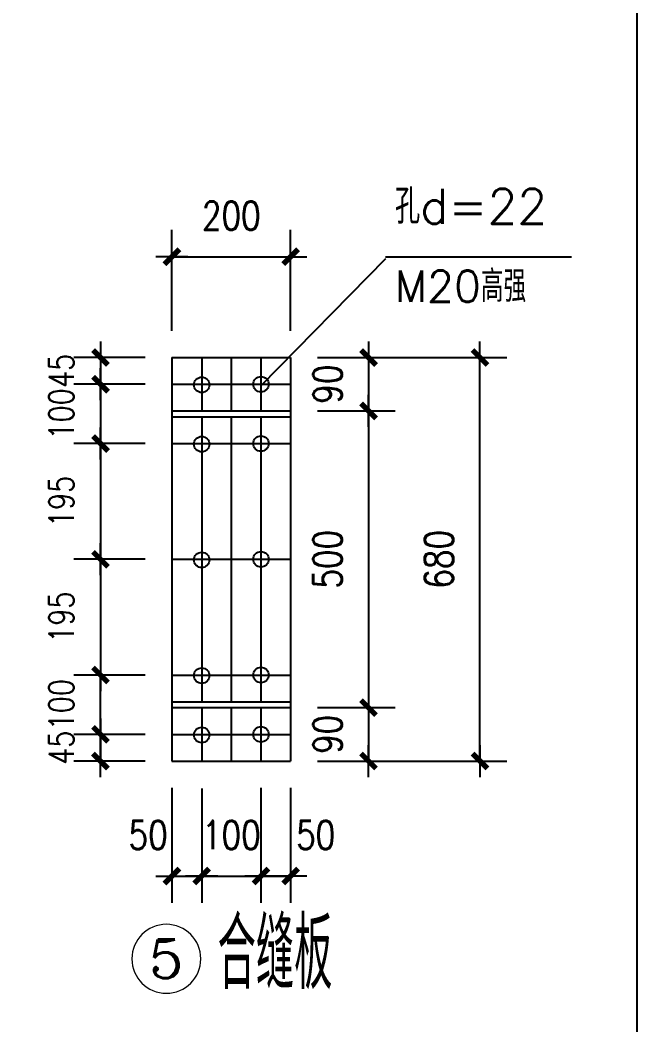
# Model space of a CAD drawing. Header units: millimetres. Extents: x 2451220 to 4527627, y -5186613 to -1639140.
# Drawn here: x 2510313 to 2512391, y -1716630 to -1713244 of the extents above; entities that cross this region are included whole.
import ezdxf
from ezdxf.enums import TextEntityAlignment as Align

# ---------------------------------------------------------------- set-up
doc = ezdxf.new("R2010")
doc.units = ezdxf.units.MM
doc.header["$LTSCALE"] = 1000
doc.header["$PDMODE"] = 34
doc.linetypes.add('CENTER', pattern=[50.8, 31.75, -6.35, 6.35, -6.35])
doc.layers.add('轴线层', color=1, linetype='CENTER', lineweight=15)
doc.layers.add('钢架', color=7, linetype='Continuous', lineweight=25)
doc.styles.add('COMPLEX', font='COMPLEX')
doc.styles.add('DIM_FONT', font='simplex.shx', dxfattribs={"width": 0.8, "bigfont": 'hztxt.shx'})
doc.styles.add('hz', font='gbenor.shx', dxfattribs={"width": 0.75, "height": 100, "bigfont": 'gbcbig.shx'})
doc.styles.get("Standard").update_dxf_attribs({"font": 'txt', "bigfont": 'gbcbig.shx'})
doc.dimstyles.new('WGH(2)', dxfattribs={"dimscale": 1.2, "dimtxt": 100, "dimasz": 0.5, "dimexe": 75, "dimexo": 75, "dimgap": 75, "dimtad": 1, "dimdec": 0, "dimlfac": 0.5, "dimzin": 0, "dimdsep": 46, "dimtxsty": 'DIM_FONT', "dimblk1": '_DIMX', "dimblk2": '_DIMX', "dimsah": 1, "dimcen": 0.09, "dimclrd": 3, "dimclre": 3, "dimclrt": 7, "dimadec": 0, "dimazin": 0, "dimtfac": 1, "dimtdec": 0, "dimtix": 1, "dimtmove": 2, "dimatfit": 3, "dimldrblk": '_DIMX', "dimfxl": 1, "dimtolj": 1, "dimtzin": 0, "dimarcsym": 0})

# ---------------------------------------------------------------- blocks, each defined once
blk = doc.blocks.new('_DIMX')
blk.add_line((-150, 0), (150, 0))
at = {"const_width": 50}
blk.add_lwpolyline([(-70, -70), (70, 70)], dxfattribs=at)
blk = doc.blocks.new('*D2589')
at = {"color": 3, "lineweight": -2}
for p, q in [((2510734.6, -1714381.2), (2510493.8, -1714381.2)), ((2510583.8, -1714380.8), (2510583.8, -1714380.5)), ((2510583.8, -1714381.2), (2510583.8, -1714471.2)), ((2510734.6, -1714471.2), (2510493.8, -1714471.2)), ((2510583.8, -1714471.5), (2510583.8, -1714471.9))]:
    blk.add_line(p, q, dxfattribs=at)
at = {"layer": 'Defpoints', "color": 0}
for p in [(2510824.6, -1714381.2), (2510583.8, -1714471.2), (2510824.6, -1714471.2)]:
    blk.add_point(p, dxfattribs=at)
at = {"color": 3, "lineweight": -2, "xscale": 0.36, "yscale": 0.36, "zscale": 0.36}
for p, rotation in [((2510583.8, -1714381.2), 270), ((2510583.8, -1714471.2), 90)]:
    blk.add_blockref('_DIMX', p, dxfattribs=dict(at, rotation=rotation))
at = {"color": 7, "insert": (2510451.8, -1714426.2), "char_height": 84, "attachment_point": 5, "rotation": 90, "style": 'DIM_FONT'}
blk.add_mtext('\\A1;45', dxfattribs=at)
blk = doc.blocks.new('*D2590')
at = {"color": 3, "lineweight": -2}
for p, q in [((2510644.6, -1714471.2), (2510493.8, -1714471.2)), ((2510583.8, -1714470.8), (2510583.8, -1714470.5)), ((2510583.8, -1714471.2), (2510583.8, -1714671.2)), ((2510734.6, -1714671.2), (2510493.8, -1714671.2)), ((2510583.8, -1714671.5), (2510583.8, -1714671.9))]:
    blk.add_line(p, q, dxfattribs=at)
at = {"layer": 'Defpoints', "color": 0}
for p in [(2510734.6, -1714471.2), (2510583.8, -1714671.2), (2510824.6, -1714671.2)]:
    blk.add_point(p, dxfattribs=at)
at = {"color": 3, "lineweight": -2, "xscale": 0.36, "yscale": 0.36, "zscale": 0.36}
for p, rotation in [((2510583.8, -1714471.2), 270), ((2510583.8, -1714671.2), 90)]:
    blk.add_blockref('_DIMX', p, dxfattribs=dict(at, rotation=rotation))
at = {"color": 7, "insert": (2510451.8, -1714571.2), "char_height": 84, "attachment_point": 5, "rotation": 90, "style": 'DIM_FONT'}
blk.add_mtext('\\A1;100', dxfattribs=at)
blk = doc.blocks.new('*D2591')
at = {"color": 3, "lineweight": -2}
for p, q in [((2510734.6, -1714671.2), (2510493.8, -1714671.2)), ((2510583.8, -1714671.5), (2510583.8, -1715060.8)), ((2510734.6, -1715061.2), (2510493.8, -1715061.2))]:
    blk.add_line(p, q, dxfattribs=at)
at = {"layer": 'Defpoints', "color": 0}
for p in [(2510824.6, -1714671.2), (2510583.8, -1715061.2), (2510824.6, -1715061.2)]:
    blk.add_point(p, dxfattribs=at)
at = {"color": 3, "lineweight": -2, "xscale": 0.36, "yscale": 0.36, "zscale": 0.36}
for p, rotation in [((2510583.8, -1714671.2), 90), ((2510583.8, -1715061.2), 270)]:
    blk.add_blockref('_DIMX', p, dxfattribs=dict(at, rotation=rotation))
at = {"color": 7, "insert": (2510451.8, -1714866.2), "char_height": 84, "attachment_point": 5, "rotation": 90, "style": 'DIM_FONT'}
blk.add_mtext('\\A1;195', dxfattribs=at)
blk = doc.blocks.new('*D2592')
at = {"color": 3, "lineweight": -2}
for p, q in [((2510734.6, -1715651.2), (2510493.8, -1715651.2)), ((2510583.8, -1715650.8), (2510583.8, -1715650.5)), ((2510583.8, -1715651.2), (2510583.8, -1715741.2)), ((2510734.6, -1715741.2), (2510493.8, -1715741.2)), ((2510583.8, -1715741.5), (2510583.8, -1715741.9))]:
    blk.add_line(p, q, dxfattribs=at)
at = {"layer": 'Defpoints', "color": 0}
for p in [(2510824.6, -1715651.2), (2510583.8, -1715741.2), (2510824.6, -1715741.2)]:
    blk.add_point(p, dxfattribs=at)
at = {"color": 3, "lineweight": -2, "xscale": 0.36, "yscale": 0.36, "zscale": 0.36}
for p, rotation in [((2510583.8, -1715651.2), 270), ((2510583.8, -1715741.2), 90)]:
    blk.add_blockref('_DIMX', p, dxfattribs=dict(at, rotation=rotation))
at = {"color": 7, "insert": (2510451.8, -1715696.2), "char_height": 84, "attachment_point": 5, "rotation": 90, "style": 'DIM_FONT'}
blk.add_mtext('\\A1;45', dxfattribs=at)
blk = doc.blocks.new('*D2593')
at = {"color": 3, "lineweight": -2}
for p, q in [((2510824.6, -1714291.2), (2510824.6, -1713951.3)), ((2511224.6, -1714291.2), (2511224.6, -1713951.3)), ((2510824.9, -1714041.3), (2511224.2, -1714041.3))]:
    blk.add_line(p, q, dxfattribs=at)
at = {"layer": 'Defpoints', "color": 0}
for p in [(2511224.6, -1714041.3), (2510824.6, -1714381.2), (2511224.6, -1714381.2)]:
    blk.add_point(p, dxfattribs=at)
at = {"color": 3, "lineweight": -2, "xscale": 0.36, "yscale": 0.36, "zscale": 0.36, "rotation": 180}
blk.add_blockref('_DIMX', (2510824.6, -1714041.3), dxfattribs=at)
at = {"color": 3, "lineweight": -2, "xscale": 0.36, "yscale": 0.36, "zscale": 0.36}
blk.add_blockref('_DIMX', (2511224.6, -1714041.3), dxfattribs=at)
at = {"color": 7, "insert": (2511024.6, -1713903.3), "char_height": 96, "attachment_point": 5, "style": 'DIM_FONT'}
blk.add_mtext('\\A1;200', dxfattribs=at)
blk = doc.blocks.new('*D827')
at = {"color": 3, "lineweight": -2}
for p, q in [((2511314.6, -1714381.2), (2511577, -1714381.2)), ((2511487, -1714380.8), (2511487, -1714380.5)), ((2511487, -1714381.2), (2511487, -1714561.2)), ((2511314.6, -1714561.2), (2511577, -1714561.2)), ((2511487, -1714561.5), (2511487, -1714561.9))]:
    blk.add_line(p, q, dxfattribs=at)
at = {"layer": 'Defpoints', "color": 0}
for p in [(2511224.6, -1714381.2), (2511224.6, -1714561.2), (2511487, -1714561.2)]:
    blk.add_point(p, dxfattribs=at)
at = {"color": 3, "lineweight": -2, "xscale": 0.36, "yscale": 0.36, "zscale": 0.36}
for p, rotation in [((2511487, -1714381.2), 270), ((2511487, -1714561.2), 90)]:
    blk.add_blockref('_DIMX', p, dxfattribs=dict(at, rotation=rotation))
at = {"color": 7, "insert": (2511349, -1714471.2), "char_height": 96, "attachment_point": 5, "rotation": 90, "style": 'DIM_FONT'}
blk.add_mtext('\\A1;90', dxfattribs=at)
blk = doc.blocks.new('*D2594')
at = {"color": 3, "lineweight": -2}
for p, q in [((2511314.6, -1714561.2), (2511577, -1714561.2)), ((2511487, -1714561.5), (2511487, -1715560.8)), ((2511314.6, -1715561.2), (2511577, -1715561.2))]:
    blk.add_line(p, q, dxfattribs=at)
at = {"layer": 'Defpoints', "color": 0}
for p in [(2511224.6, -1714561.2), (2511224.6, -1715561.2), (2511487, -1715561.2)]:
    blk.add_point(p, dxfattribs=at)
at = {"color": 3, "lineweight": -2, "xscale": 0.36, "yscale": 0.36, "zscale": 0.36}
for p, rotation in [((2511487, -1714561.2), 90), ((2511487, -1715561.2), 270)]:
    blk.add_blockref('_DIMX', p, dxfattribs=dict(at, rotation=rotation))
at = {"color": 7, "insert": (2511349, -1715061.2), "char_height": 96, "attachment_point": 5, "rotation": 90, "style": 'DIM_FONT'}
blk.add_mtext('\\A1;500', dxfattribs=at)
blk = doc.blocks.new('*D2595')
at = {"color": 3, "lineweight": -2}
for p, q in [((2511314.6, -1715561.2), (2511577, -1715561.2)), ((2511487, -1715560.8), (2511487, -1715560.5)), ((2511487, -1715561.2), (2511487, -1715741.2)), ((2511314.6, -1715741.2), (2511577, -1715741.2)), ((2511487, -1715741.5), (2511487, -1715741.9))]:
    blk.add_line(p, q, dxfattribs=at)
at = {"layer": 'Defpoints', "color": 0}
for p in [(2511224.6, -1715561.2), (2511224.6, -1715741.2), (2511487, -1715741.2)]:
    blk.add_point(p, dxfattribs=at)
at = {"color": 3, "lineweight": -2, "xscale": 0.36, "yscale": 0.36, "zscale": 0.36}
for p, rotation in [((2511487, -1715561.2), 270), ((2511487, -1715741.2), 90)]:
    blk.add_blockref('_DIMX', p, dxfattribs=dict(at, rotation=rotation))
at = {"color": 7, "insert": (2511349, -1715651.2), "char_height": 96, "attachment_point": 5, "rotation": 90, "style": 'DIM_FONT'}
blk.add_mtext('\\A1;90', dxfattribs=at)
blk = doc.blocks.new('*D2596')
at = {"color": 3, "lineweight": -2}
for p, q in [((2511314.6, -1714381.2), (2511952.6, -1714381.2)), ((2511862.6, -1715740.8), (2511862.6, -1714381.5)), ((2511314.6, -1715741.2), (2511952.6, -1715741.2))]:
    blk.add_line(p, q, dxfattribs=at)
at = {"layer": 'Defpoints', "color": 0}
for p in [(2511224.6, -1714381.2), (2511862.6, -1714381.2), (2511224.6, -1715741.2)]:
    blk.add_point(p, dxfattribs=at)
at = {"color": 3, "lineweight": -2, "xscale": 0.36, "yscale": 0.36, "zscale": 0.36}
for p, rotation in [((2511862.6, -1714381.2), 90), ((2511862.6, -1715741.2), 270)]:
    blk.add_blockref('_DIMX', p, dxfattribs=dict(at, rotation=rotation))
at = {"color": 7, "insert": (2511724.6, -1715061.2), "char_height": 96, "attachment_point": 5, "rotation": 90, "style": 'DIM_FONT'}
blk.add_mtext('\\A1;680', dxfattribs=at)
blk = doc.blocks.new('*D828')
at = {"color": 3, "lineweight": -2}
for p, q in [((2510824.6, -1715831.2), (2510824.6, -1716218.6)), ((2510924.8, -1715833.3), (2510924.8, -1716218.6)), ((2510824.2, -1716128.6), (2510823.9, -1716128.6)), ((2510824.6, -1716128.6), (2510924.8, -1716128.6)), ((2510925.2, -1716128.6), (2510925.5, -1716128.6))]:
    blk.add_line(p, q, dxfattribs=at)
at = {"layer": 'Defpoints', "color": 0}
for p in [(2510824.6, -1715741.2), (2510924.8, -1715743.3), (2510924.8, -1716128.6)]:
    blk.add_point(p, dxfattribs=at)
at = {"color": 3, "lineweight": -2, "xscale": 0.36, "yscale": 0.36, "zscale": 0.36}
blk.add_blockref('_DIMX', (2510824.6, -1716128.6), dxfattribs=at)
at = {"color": 3, "lineweight": -2, "xscale": 0.36, "yscale": 0.36, "zscale": 0.36, "rotation": 180}
blk.add_blockref('_DIMX', (2510924.8, -1716128.6), dxfattribs=at)
at = {"color": 7, "insert": (2510744.3, -1715990.6), "char_height": 96, "attachment_point": 5, "style": 'DIM_FONT'}
blk.add_mtext('\\A1;50', dxfattribs=at)
blk = doc.blocks.new('*D2597')
at = {"color": 3, "lineweight": -2}
for p, q in [((2510924.8, -1715833.3), (2510924.8, -1716218.6)), ((2511124.6, -1715831.2), (2511124.6, -1716218.6)), ((2510924.5, -1716128.6), (2510924.1, -1716128.6)), ((2510924.8, -1716128.6), (2511124.6, -1716128.6)), ((2511124.9, -1716128.6), (2511125.3, -1716128.6))]:
    blk.add_line(p, q, dxfattribs=at)
at = {"layer": 'Defpoints', "color": 0}
for p in [(2510924.8, -1715743.3), (2511124.6, -1715741.2), (2511124.6, -1716128.6)]:
    blk.add_point(p, dxfattribs=at)
at = {"color": 3, "lineweight": -2, "xscale": 0.36, "yscale": 0.36, "zscale": 0.36}
blk.add_blockref('_DIMX', (2510924.8, -1716128.6), dxfattribs=at)
at = {"color": 3, "lineweight": -2, "xscale": 0.36, "yscale": 0.36, "zscale": 0.36, "rotation": 180}
blk.add_blockref('_DIMX', (2511124.6, -1716128.6), dxfattribs=at)
at = {"color": 7, "insert": (2511024.7, -1715990.6), "char_height": 96, "attachment_point": 5, "style": 'DIM_FONT'}
blk.add_mtext('\\A1;100', dxfattribs=at)
blk = doc.blocks.new('*D2598')
at = {"color": 3, "lineweight": -2}
for p, q in [((2511124.6, -1715831.2), (2511124.6, -1716218.6)), ((2511224.6, -1715831.2), (2511224.6, -1716218.6)), ((2511124.2, -1716128.6), (2511123.9, -1716128.6)), ((2511124.6, -1716128.6), (2511224.6, -1716128.6)), ((2511224.9, -1716128.6), (2511225.3, -1716128.6))]:
    blk.add_line(p, q, dxfattribs=at)
at = {"layer": 'Defpoints', "color": 0}
for p in [(2511124.6, -1715741.2), (2511224.6, -1715741.2), (2511224.6, -1716128.6)]:
    blk.add_point(p, dxfattribs=at)
at = {"color": 3, "lineweight": -2, "xscale": 0.36, "yscale": 0.36, "zscale": 0.36}
blk.add_blockref('_DIMX', (2511124.6, -1716128.6), dxfattribs=at)
at = {"color": 3, "lineweight": -2, "xscale": 0.36, "yscale": 0.36, "zscale": 0.36, "rotation": 180}
blk.add_blockref('_DIMX', (2511224.6, -1716128.6), dxfattribs=at)
at = {"color": 7, "insert": (2511309.1, -1715990.6), "char_height": 96, "attachment_point": 5, "style": 'DIM_FONT'}
blk.add_mtext('\\A1;50', dxfattribs=at)
blk = doc.blocks.new('*D2599')
at = {"color": 3, "lineweight": -2}
for p, q in [((2510734.6, -1715451.2), (2510493.8, -1715451.2)), ((2510583.8, -1715450.8), (2510583.8, -1715450.5)), ((2510583.8, -1715651.2), (2510583.8, -1715451.2)), ((2510644.6, -1715651.2), (2510493.8, -1715651.2)), ((2510583.8, -1715651.5), (2510583.8, -1715651.9))]:
    blk.add_line(p, q, dxfattribs=at)
at = {"layer": 'Defpoints', "color": 0}
for p in [(2510583.8, -1715451.2), (2510824.6, -1715451.2), (2510734.6, -1715651.2)]:
    blk.add_point(p, dxfattribs=at)
at = {"color": 3, "lineweight": -2, "xscale": 0.36, "yscale": 0.36, "zscale": 0.36}
for p, rotation in [((2510583.8, -1715451.2), 270), ((2510583.8, -1715651.2), 90)]:
    blk.add_blockref('_DIMX', p, dxfattribs=dict(at, rotation=rotation))
at = {"color": 7, "insert": (2510451.8, -1715551.2), "char_height": 84, "attachment_point": 5, "rotation": 90, "style": 'DIM_FONT'}
blk.add_mtext('\\A1;100', dxfattribs=at)
blk = doc.blocks.new('*D829')
at = {"color": 3, "lineweight": -2}
for p, q in [((2510734.6, -1715061.2), (2510493.8, -1715061.2)), ((2510583.8, -1715061.5), (2510583.8, -1715450.8)), ((2510734.6, -1715451.2), (2510493.8, -1715451.2))]:
    blk.add_line(p, q, dxfattribs=at)
at = {"layer": 'Defpoints', "color": 0}
for p in [(2510824.6, -1715061.2), (2510583.8, -1715451.2), (2510824.6, -1715451.2)]:
    blk.add_point(p, dxfattribs=at)
at = {"color": 3, "lineweight": -2, "xscale": 0.36, "yscale": 0.36, "zscale": 0.36}
for p, rotation in [((2510583.8, -1715061.2), 90), ((2510583.8, -1715451.2), 270)]:
    blk.add_blockref('_DIMX', p, dxfattribs=dict(at, rotation=rotation))
at = {"color": 7, "insert": (2510451.8, -1715256.2), "char_height": 84, "attachment_point": 5, "rotation": 90, "style": 'DIM_FONT'}
blk.add_mtext('\\A1;195', dxfattribs=at)
blk = doc.blocks.new('轴线标号')
at = {"lineweight": 13}
blk.add_circle((0, 0), 0.5, dxfattribs=at)
at = {"layer": '钢架', "lineweight": 13, "style": 'COMPLEX', "width": 1.041667}
blk.add_attdef('A', text='', height=0.56, dxfattribs=at).set_placement((-0.25, -0.28), (0.25, -0.28), align=Align.FIT)

msp = doc.modelspace()

# ---------------------------------------------------------------- linework, layer by layer
for p, q in [((2511543.9, -1714048.9), (2511123.2, -1714477.6)), ((2512171.1, -1714043.2), (2511543.9, -1714043.2)), ((2510824.6, -1714381.2), (2510824.6, -1715741.2)), ((2510824.6, -1714381.2), (2511224.6, -1714381.2)), ((2510924.8, -1714383.3), (2510924.8, -1714563.3)), ((2511024.6, -1714381.2), (2511024.6, -1714561.2)), ((2511124.6, -1714381.2), (2511124.6, -1714561.2)), ((2511224.6, -1714381.2), (2511224.6, -1715741.2)), ((2510824.6, -1714471.2), (2511224.6, -1714471.2)), ((2510824.6, -1714561.2), (2511224.6, -1714561.2)), ((2510824.6, -1714581.2), (2511224.6, -1714581.2)), ((2510924.8, -1714583.3), (2510924.8, -1715543.3)), ((2511024.6, -1714581.2), (2511024.6, -1715541.2)), ((2511124.6, -1714581.2), (2511124.6, -1715541.2)), ((2510824.6, -1714671.2), (2511224.6, -1714671.2)), ((2510824.6, -1715061.2), (2511224.6, -1715061.2)), ((2510824.6, -1715451.2), (2511224.6, -1715451.2)), ((2510824.6, -1715541.2), (2511224.6, -1715541.2)), ((2510824.6, -1715561.2), (2511224.6, -1715561.2)), ((2510924.8, -1715563.3), (2510924.8, -1715743.3)), ((2511024.6, -1715561.2), (2511024.6, -1715741.2)), ((2511124.6, -1715561.2), (2511124.6, -1715741.2)), ((2510824.6, -1715651.2), (2511224.6, -1715651.2)), ((2510824.6, -1715741.2), (2511224.6, -1715741.2))]:
    msp.add_line(p, q)
msp.add_lwpolyline([(2499972, -1713175.8), (2512391.4, -1713175.8), (2512391.4, -1722507.9), (2499972, -1722507.9)], close=True)
for centre in [(2510924.8, -1714473.3), (2511124.6, -1714471.2), (2510924.8, -1714673.3), (2511124.6, -1714671.2), (2510924.8, -1715063.3), (2511124.6, -1715061.2), (2510924.8, -1715453.3), (2511124.6, -1715451.2), (2510924.8, -1715653.3), (2511124.6, -1715651.2)]:
    msp.add_circle(centre, 26)

# ---------------------------------------------------------------- block references
ref = msp.add_blockref('轴线标号', (2510805.7, -1716407.7), dxfattribs=dict(xscale=-232.4988107294776, yscale=232.4988107294776, zscale=232.4988107293054))
ref.add_attrib('A', '5', dxfattribs={"layer": '钢架', "lineweight": 13, "height": 130.2, "style": 'COMPLEX', "width": 1.339286}).set_placement((2510747.5, -1716472.8), (2510863.8, -1716472.8), align=Align.FIT)

# ---------------------------------------------------------------- texts
at = {"layer": '轴线层', "color": 0, "linetype": 'ByBlock', "attachment_point": 1}
for s, insert, char_height, own_width in [('孔d=22', (2511576.2, -1713813), 117.6, 1446.473), ('M20高强', (2511575.6, -1714088.1), 105.84, 1301.826)]:
    msp.add_mtext_dynamic_manual_height_columns(s, width=1506.743, gutter_width=12.5, heights=[336], dxfattribs=dict(at, insert=insert, char_height=char_height)).dxf.set("width", own_width)
at = {"layer": '钢架', "lineweight": 13, "insert": (2510978.4, -1716270.6), "char_height": 238.88, "width": 978.981, "attachment_point": 1, "style": 'hz'}
msp.add_mtext('合缝板', dxfattribs=at)

# ---------------------------------------------------------------- dimensions: what is measured, and where the dimension line sits
for base, p1, p2, picture, middle in [((2511224.6, -1714041.3), (2510824.6, -1714381.2), (2511224.6, -1714381.2), '*D2593', (2511024.6, -1713903.3)), ((2511124.6, -1716128.6), (2510924.8, -1715743.3), (2511124.6, -1715741.2), '*D2597', (2511024.7, -1715990.6))]:
    dim = msp.add_linear_dim(base=base, p1=p1, p2=p2, dimstyle='WGH(2)', override={"dimtxt": 80, "dimasz": 0.3})
    dim.commit()
    dim.dimension.update_dxf_attribs({"geometry": picture, "text_midpoint": middle})
for base, p1, p2, angle, override, picture, middle in [((2510583.8, -1714471.2), (2510824.6, -1714381.2), (2510824.6, -1714471.2), 90, {"dimtxt": 70, "dimasz": 0.3}, '*D2589', (2510451.8, -1714426.2)), ((2511487, -1714561.2), (2511224.6, -1714381.2), (2511224.6, -1714561.2), 90, {"dimtxt": 80, "dimasz": 0.3}, '*D827', (2511349, -1714471.2)), ((2511862.6, -1714381.2), (2511224.6, -1715741.2), (2511224.6, -1714381.2), 90, {"dimtxt": 80, "dimasz": 0.3}, '*D2596', (2511724.6, -1715061.2)), ((2510583.8, -1714671.2), (2510734.6, -1714471.2), (2510824.6, -1714671.2), 90, {"dimtxt": 70, "dimasz": 0.3}, '*D2590', (2510451.8, -1714571.2)), ((2511487, -1715561.2), (2511224.6, -1714561.2), (2511224.6, -1715561.2), 90, {"dimtxt": 80, "dimasz": 0.3}, '*D2594', (2511349, -1715061.2)), ((2510583.8, -1715061.2), (2510824.6, -1714671.2), (2510824.6, -1715061.2), 90, {"dimtxt": 70, "dimasz": 0.3}, '*D2591', (2510451.8, -1714866.2)), ((2510583.8, -1715451.2), (2510824.6, -1715061.2), (2510824.6, -1715451.2), 90, {"dimtxt": 70, "dimasz": 0.3}, '*D829', (2510451.8, -1715256.2)), ((2510583.8, -1715451.2), (2510734.6, -1715651.2), (2510824.6, -1715451.2), 270, {"dimtxt": 70, "dimasz": 0.3}, '*D2599', (2510451.8, -1715551.2)), ((2511487, -1715741.2), (2511224.6, -1715561.2), (2511224.6, -1715741.2), 90, {"dimtxt": 80, "dimasz": 0.3}, '*D2595', (2511349, -1715651.2)), ((2510583.8, -1715741.2), (2510824.6, -1715651.2), (2510824.6, -1715741.2), 90, {"dimtxt": 70, "dimasz": 0.3}, '*D2592', (2510451.8, -1715696.2))]:
    dim = msp.add_linear_dim(base=base, p1=p1, p2=p2, angle=angle, dimstyle='WGH(2)', override=override)
    dim.commit()
    dim.dimension.update_dxf_attribs({"geometry": picture, "text_midpoint": middle})
for base, p1, p2, picture, middle in [((2510924.8, -1716128.6), (2510824.6, -1715741.2), (2510924.8, -1715743.3), '*D828', (2510744.3, -1715990.6)), ((2511224.6, -1716128.6), (2511124.6, -1715741.2), (2511224.6, -1715741.2), '*D2598', (2511309.1, -1715990.6))]:
    dim = msp.add_linear_dim(base=base, p1=p1, p2=p2, dimstyle='WGH(2)', override={"dimtxt": 80, "dimasz": 0.3})
    dim.commit()
    dim.dimension.update_dxf_attribs({"geometry": picture, "text_midpoint": middle, "dimtype": 160})

doc.saveas('drawing.dxf')
